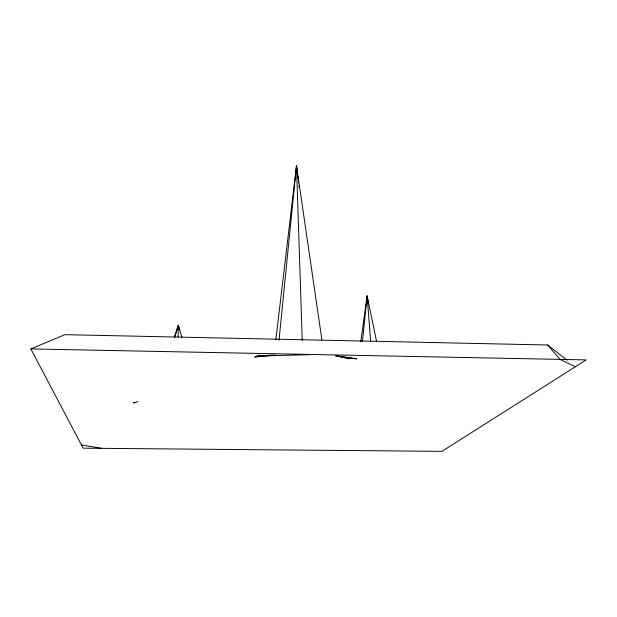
<?xml version="1.0" encoding="UTF-8"?>
<svg xmlns="http://www.w3.org/2000/svg" width="617" height="617" viewBox="0 0 617 617"><rect width="100%" height="100%" fill="white"/><g stroke="black" fill="none" stroke-linecap="round" stroke-linejoin="round"><path stroke-width="0.93" d="M296.484 170.462L296.492 165.649L321.897 339.844M178.058 336.735L178.375 325.282L181.845 337.175M279.038 340.098L296.492 165.649L297.517 174.233M362.395 341.772L367.123 295.944L376.555 341.24M275.884 339.635L296.492 165.649L302.237 340.515M360.791 341.679L367.123 295.944L368.326 303.556M174.596 337.083L178.375 325.282L179.462 329.948M174.503 337.16L178.375 325.282M30.85 348.921L586.15 359.904L441.949 451.351L83.133 448.166L30.85 348.921L64.947 334.661L547.749 345.003L567.139 360.289M135.285 402.384L133.511 402.932L138.023 401.605M259.31 356.302L254.713 356.996L275.645 355.076M263.428 355.693L256.834 356.102L309.503 354.667M267.2 355.454L272.861 355.107M335.617 355.955L356.665 358.847L336.01 355.731M81.444 444.957L101.782 448.335M340.7 357.042L342.574 357.444M344.456 357.845L349.145 358.855M575.345 366.753L560.012 359.387L547.749 345.003M297.749 176.146L298.088 178.999M298.32 180.912L298.551 182.817M298.89 185.678L299.122 187.583M370.67 341.741L367.123 295.944L367.13 297.857"/></g></svg>
